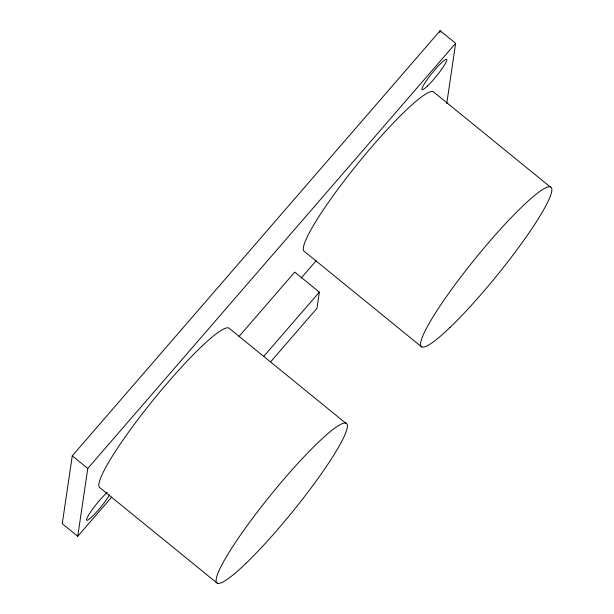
<?xml version="1.0" encoding="UTF-8"?>
<svg xmlns="http://www.w3.org/2000/svg" width="614" height="614" viewBox="0 0 614 614"><rect width="100%" height="100%" fill="white"/><g stroke="black" fill="none" stroke-linecap="round" stroke-linejoin="round"><path stroke-width="0.92" d="M446.731 103.62L455.634 43.318L440.138 30.7L72.275 455.826L62.26 523.673L77.755 536.283L111.541 497.248M77.755 536.283L87.779 468.444L455.634 43.318M239.046 336.472L294.743 272.102L319.349 292.126L316.962 308.305L270.644 361.83M439.862 32.588L440.138 30.7M301.113 278.157L316.126 260.804M263.644 356.504L319.349 292.126M550.497 187.109L433.284 91.709A102.722 13.746 -50.9 0 0 355.652 166.21A102.722 13.746 -50.9 0 0 304.567 251.61L421.78 347.01M346.043 423.399L228.83 327.991A102.722 13.746 -50.9 0 0 151.19 402.492A102.722 13.746 -50.9 0 0 100.113 487.892L217.325 583.3M72.275 455.826L87.779 468.444M109.499 495.045A19.533 2.617 -50.9 0 1 91.739 516.98A19.533 2.617 -50.9 0 1 89.253 514.048A19.533 2.617 -50.9 0 1 107.235 492.374M427.467 86.021A19.533 2.617 -50.9 0 0 446.815 60.118A19.533 2.617 -50.9 0 0 428.733 77.471A19.533 2.617 -50.9 0 0 427.467 86.021M245.562 563.736A102.722 13.746 -50.9 0 0 347.286 427.536A102.722 13.746 -50.9 0 0 252.201 518.776A102.722 13.746 -50.9 0 0 245.562 563.736M450.016 327.454A102.722 13.746 -50.9 0 0 551.74 191.246A102.722 13.746 -50.9 0 0 456.655 282.494A102.722 13.746 -50.9 0 0 450.016 327.454"/></g></svg>
